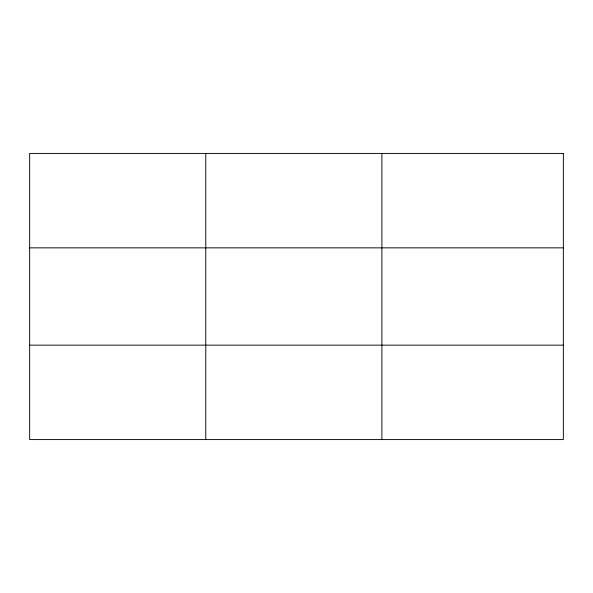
<?xml version="1.0" encoding="UTF-8"?>
<svg xmlns="http://www.w3.org/2000/svg" width="593" height="593" viewBox="0 0 593 593"><rect width="100%" height="100%" fill="white"/><g stroke="black" fill="none" stroke-linecap="round" stroke-linejoin="round"><path stroke-width="0.89" d="M205.771 439.576L205.771 153.424M381.892 439.576L381.892 153.424M29.65 247.852L563.35 247.852M29.65 345.148L563.35 345.148M563.35 153.424L563.35 439.576L29.65 439.576L29.65 153.424L563.35 153.424"/></g></svg>
